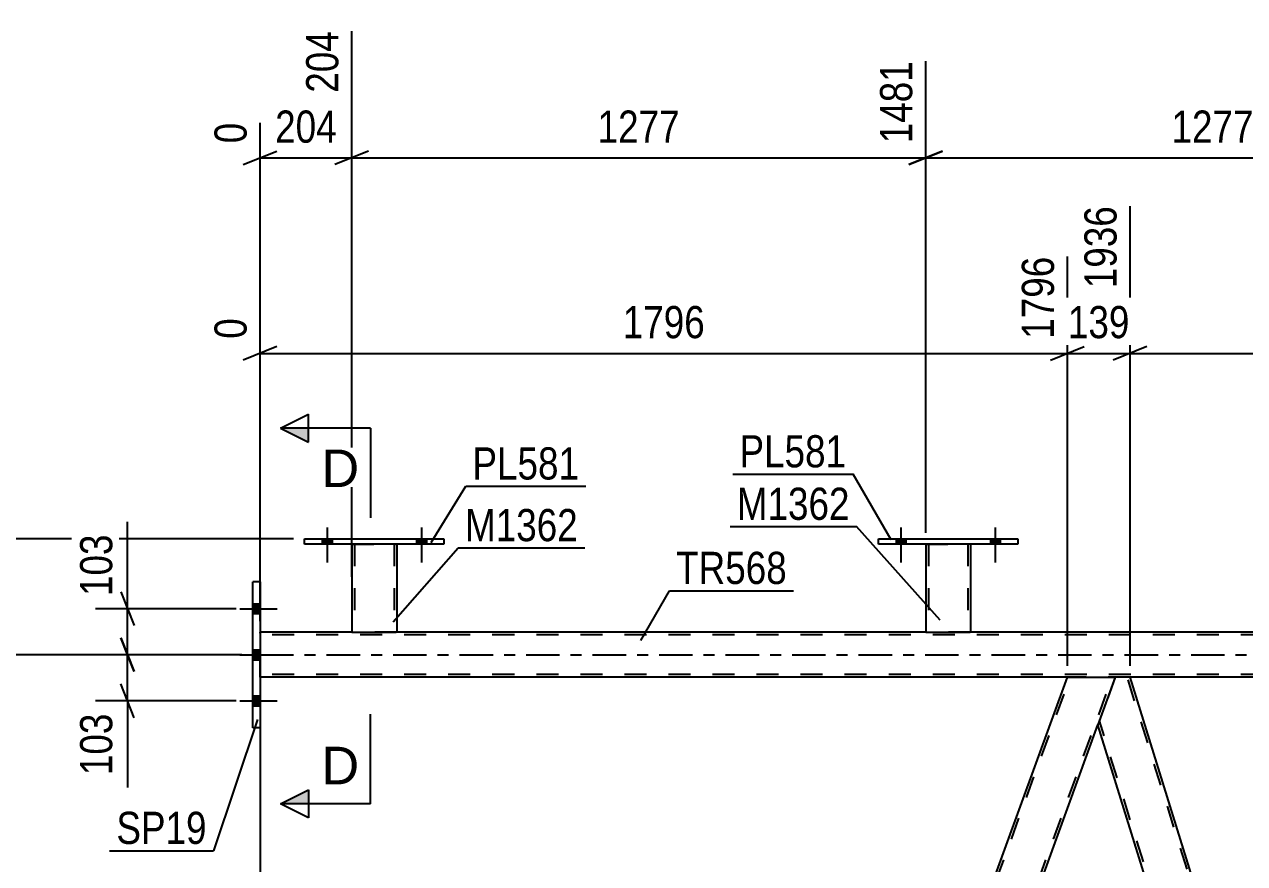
# Model space of a CAD drawing. Header units: millimetres. Extents: x 0 to 841, y 0 to 594.
# Drawn here: x 83.5 to 192.1, y 443.1 to 517.8 of the extents above; entities that cross this region are included whole.
import ezdxf

# ---------------------------------------------------------------- set-up
doc = ezdxf.new("R2010")
doc.units = ezdxf.units.MM
doc.linetypes.add('DXK_LINE_DOT2', pattern=[3.9198, 1.9599, -1.9599])
doc.linetypes.add('DXK_LINE_DOT3', pattern=[5.9187, 2.979, -0.9799, 0.9799, -0.9799])
doc.styles.add('Arial', font='ARIAL.TTF', dxfattribs={"height": 0.2})
doc.styles.add('Arial Narrow', font='ARIALN.TTF', dxfattribs={"height": 0.2})

# ---------------------------------------------------------------- blocks, each defined once
blk = doc.blocks.new('Part-318894736-3388 - 3231')
at = {"color": 2, "linetype": 'Continuous'}
for p, q in [((108.42, 472.04), (120.82, 472.04)), ((108.42, 471.56), (108.42, 472.04)), ((120.82, 471.56), (108.42, 471.56)), ((120.82, 472.04), (120.82, 471.56))]:
    blk.add_line(p, q, dxfattribs=at)
blk = doc.blocks.new('Part-318894736-3345 - 3231')
at = {"color": 2, "linetype": 'Continuous'}
for p, q in [((180.58, 459.71), (179.03, 455.46)), ((181.89, 459.71), (180.58, 459.71)), ((218.17, 343.32), (181.89, 459.71)), ((213.98, 343.32), (179.03, 455.46))]:
    blk.add_line(p, q, dxfattribs=at)
at = {"color": 7, "linetype": 'DXK_LINE_DOT2'}
for p, q in [((218.46, 341.59), (181.64, 459.71)), ((215.74, 338.49), (179.16, 455.83)), ((215.49, 338.49), (213.98, 343.32)), ((218.6, 341.96), (218.17, 343.32)), ((217.33, 338.49), (218.6, 341.96)), ((215.49, 338.49), (217.33, 338.49))]:
    blk.add_line(p, q, dxfattribs=at)
blk = doc.blocks.new('Part-318894736-3320 - 3231')
at = {"color": 2, "linetype": 'Continuous'}
for p, q in [((159.5, 472.04), (171.9, 472.04)), ((159.5, 471.56), (159.5, 472.04)), ((171.9, 471.56), (159.5, 471.56)), ((171.9, 472.04), (171.9, 471.56))]:
    blk.add_line(p, q, dxfattribs=at)
blk = doc.blocks.new('Part-318894736-3382 - 3231')
at = {"color": 2, "linetype": 'Continuous'}
for p, q in [((132.2, 338.49), (176.32, 459.71)), ((176.32, 459.71), (180.58, 459.71)), ((136.46, 338.49), (179.03, 455.46))]:
    blk.add_line(p, q, dxfattribs=at)
at = {"color": 7, "linetype": 'DXK_LINE_DOT2'}
for p, q in [((132.45, 338.49), (176.57, 459.71)), ((136.2, 338.49), (180.32, 459.71)), ((176.57, 459.71), (176.59, 459.71)), ((180.58, 459.71), (179.03, 455.46)), ((136.46, 338.49), (132.2, 338.49))]:
    blk.add_line(p, q, dxfattribs=at)
blk = doc.blocks.new('Part-318894736-3325 - 3231')
at = {"color": 2, "linetype": 'Continuous'}
for p, q in [((163.7, 471.56), (163.7, 463.71)), ((167.7, 471.56), (167.7, 463.71)), ((163.7, 463.71), (167.66, 463.71)), ((167.7, 463.71), (167.66, 463.71))]:
    blk.add_line(p, q, dxfattribs=at)
at = {"color": 7, "linetype": 'DXK_LINE_DOT2'}
for p, q in [((163.7, 471.56), (167.7, 471.56)), ((163.7, 471.56), (163.7, 471.56)), ((163.7, 471.56), (163.7, 471.56)), ((163.94, 471.56), (163.94, 463.71)), ((167.46, 471.56), (167.46, 463.71)), ((167.7, 471.56), (167.7, 471.56)), ((167.7, 471.56), (167.7, 471.56)), ((167.44, 463.71), (167.46, 463.71))]:
    blk.add_line(p, q, dxfattribs=at)
blk = doc.blocks.new('Bolt-318894736-3420 - 3231')
at = {"linetype": 'Continuous'}
for points in [[(109.98, 471.56), (110.86, 471.56), (110.86, 472.04), (109.98, 472.04)], [(118.38, 471.56), (119.26, 471.56), (119.26, 472.04), (118.38, 472.04)]]:
    blk.add_hatch(color=1, dxfattribs=at).paths.add_polyline_path(points)
at = {"color": 1, "linetype": 'Continuous'}
for p, q in [((110.42, 473.04), (110.42, 469.92)), ((118.82, 473.04), (118.82, 469.92)), ((109.98, 472.04), (109.98, 471.56)), ((110.86, 472.04), (110.86, 471.56)), ((118.38, 472.04), (118.38, 471.56)), ((119.26, 472.04), (119.26, 471.56))]:
    blk.add_line(p, q, dxfattribs=at)
blk = doc.blocks.new('Bolt-318894736-3421 - 3231')
at = {"linetype": 'Continuous'}
for points in [[(161.06, 471.56), (161.94, 471.56), (161.94, 472.04), (161.06, 472.04)], [(169.46, 471.56), (170.34, 471.56), (170.34, 472.04), (169.46, 472.04)]]:
    blk.add_hatch(color=1, dxfattribs=at).paths.add_polyline_path(points)
at = {"color": 1, "linetype": 'Continuous'}
for p, q in [((161.5, 473.04), (161.5, 469.92)), ((169.9, 473.04), (169.9, 469.92)), ((161.06, 472.04), (161.06, 471.56)), ((161.94, 472.04), (161.94, 471.56)), ((169.46, 472.04), (169.46, 471.56)), ((170.34, 472.04), (170.34, 471.56))]:
    blk.add_line(p, q, dxfattribs=at)
blk = doc.blocks.new('Bolt-318894736-3422 - 3231')
at = {"linetype": 'Continuous'}
for points in [[(161.06, 471.56), (161.94, 471.56), (161.94, 472.04), (161.06, 472.04)], [(169.46, 471.56), (170.34, 471.56), (170.34, 472.04), (169.46, 472.04)]]:
    blk.add_hatch(color=1, dxfattribs=at).paths.add_polyline_path(points)
at = {"color": 1, "linetype": 'Continuous'}
for p, q in [((161.5, 473.04), (161.5, 469.92)), ((169.9, 473.04), (169.9, 469.92)), ((161.06, 472.04), (161.06, 471.56)), ((161.94, 472.04), (161.94, 471.56)), ((169.46, 472.04), (169.46, 471.56)), ((170.34, 472.04), (170.34, 471.56))]:
    blk.add_line(p, q, dxfattribs=at)
blk = doc.blocks.new('Bolt-318894736-3425 - 3231')
at = {"linetype": 'Continuous'}
for points in [[(109.98, 471.56), (110.86, 471.56), (110.86, 472.04), (109.98, 472.04)], [(118.38, 471.56), (119.26, 471.56), (119.26, 472.04), (118.38, 472.04)]]:
    blk.add_hatch(color=1, dxfattribs=at).paths.add_polyline_path(points)
at = {"color": 1, "linetype": 'Continuous'}
for p, q in [((110.42, 473.04), (110.42, 469.92)), ((118.82, 473.04), (118.82, 469.92)), ((109.98, 472.04), (109.98, 471.56)), ((110.86, 472.04), (110.86, 471.56)), ((118.38, 472.04), (118.38, 471.56)), ((119.26, 472.04), (119.26, 471.56))]:
    blk.add_line(p, q, dxfattribs=at)
blk = doc.blocks.new('Part-318894736-3461 - 3231')
at = {"color": 2, "linetype": 'Continuous'}
for p, q in [((104.46, 468.21), (103.82, 468.21)), ((103.82, 455.21), (103.82, 468.21)), ((104.46, 468.21), (104.46, 455.21)), ((104.46, 455.21), (103.82, 455.21))]:
    blk.add_line(p, q, dxfattribs=at)
blk = doc.blocks.new('Part-318894736-3501 - 3231')
at = {"color": 2, "linetype": 'Continuous'}
for p, q in [((112.62, 471.56), (112.62, 463.71)), ((116.62, 471.56), (116.62, 463.71)), ((112.62, 463.71), (116.58, 463.71)), ((116.62, 463.71), (116.58, 463.71))]:
    blk.add_line(p, q, dxfattribs=at)
at = {"color": 7, "linetype": 'DXK_LINE_DOT2'}
for p, q in [((112.62, 471.56), (116.62, 471.56)), ((112.62, 471.56), (112.62, 471.56)), ((112.62, 471.56), (112.62, 471.56)), ((112.86, 471.56), (112.86, 463.71)), ((116.38, 471.56), (116.38, 463.71)), ((116.62, 471.56), (116.62, 471.56)), ((116.62, 471.56), (116.62, 471.56)), ((116.36, 463.71), (116.38, 463.71))]:
    blk.add_line(p, q, dxfattribs=at)
blk = doc.blocks.new('Part-318894736-3655 - 3231')
at = {"color": 2, "linetype": 'Continuous'}
for p, q in [((112.61, 463.71), (104.46, 463.71)), ((163.7, 463.71), (116.62, 463.71)), ((214.78, 463.71), (167.7, 463.71)), ((176.32, 459.71), (104.46, 459.71)), ((261.45, 459.71), (181.89, 459.71))]:
    blk.add_line(p, q, dxfattribs=at)
at = {"color": 7, "linetype": 'DXK_LINE_DOT2'}
for p, q in [((104.46, 459.71), (104.46, 463.71)), ((699.38, 463.47), (104.46, 463.47)), ((116.62, 463.71), (112.61, 463.71)), ((167.7, 463.71), (163.7, 463.71)), ((699.38, 459.95), (104.46, 459.95)), ((181.89, 459.71), (176.32, 459.71))]:
    blk.add_line(p, q, dxfattribs=at)
at = {"color": 7, "linetype": 'DXK_LINE_DOT3'}
blk.add_line((104.46, 461.71), (699.38, 461.71), dxfattribs=at)
blk = doc.blocks.new('Bolt-318894736-3570 - 3231')
at = {"linetype": 'Continuous'}
for points in [[(104.46, 465.37), (104.46, 466.25), (103.82, 466.25), (103.82, 465.37)], [(104.46, 465.37), (104.46, 466.25), (103.82, 466.25), (103.82, 465.37)], [(104.46, 465.37), (104.46, 466.25), (103.82, 466.25), (103.82, 465.37)], [(104.46, 461.27), (104.46, 462.15), (103.82, 462.15), (103.82, 461.27)], [(104.46, 461.27), (104.46, 462.15), (103.82, 462.15), (103.82, 461.27)], [(104.46, 457.17), (104.46, 458.05), (103.82, 458.05), (103.82, 457.17)], [(104.46, 457.17), (104.46, 458.05), (103.82, 458.05), (103.82, 457.17)], [(104.46, 457.17), (104.46, 458.05), (103.82, 458.05), (103.82, 457.17)]]:
    blk.add_hatch(color=1, dxfattribs=at).paths.add_polyline_path(points)
at = {"color": 1, "linetype": 'Continuous'}
for p, q in [((103.82, 466.25), (104.46, 466.25)), ((103.82, 466.25), (104.46, 466.25)), ((103.82, 466.25), (104.46, 466.25)), ((102.66, 465.81), (105.98, 465.81)), ((102.66, 465.81), (105.98, 465.81)), ((102.66, 465.81), (105.98, 465.81)), ((103.82, 465.37), (104.46, 465.37)), ((103.82, 465.37), (104.46, 465.37)), ((103.82, 465.37), (104.46, 465.37)), ((102.66, 461.71), (105.98, 461.71)), ((102.66, 461.71), (105.98, 461.71)), ((103.82, 462.15), (104.46, 462.15)), ((103.82, 462.15), (104.46, 462.15)), ((103.82, 461.27), (104.46, 461.27)), ((103.82, 461.27), (104.46, 461.27)), ((102.66, 457.61), (105.98, 457.61)), ((102.66, 457.61), (105.98, 457.61)), ((102.66, 457.61), (105.98, 457.61)), ((103.82, 458.05), (104.46, 458.05)), ((103.82, 458.05), (104.46, 458.05)), ((103.82, 458.05), (104.46, 458.05)), ((103.82, 457.17), (104.46, 457.17)), ((103.82, 457.17), (104.46, 457.17)), ((103.82, 457.17), (104.46, 457.17))]:
    blk.add_line(p, q, dxfattribs=at)
blk = doc.blocks.new('StraightDimension-318894736-4098 - 3231')
at = {"color": 7, "linetype": 'Continuous'}
for p, q in [((104.46, 458.71), (104.46, 400.21)), ((86.04, 339.49), (86.04, 405.46)), ((87.54, 403.21), (84.54, 402.01)), ((102.96, 402.01), (105.96, 403.21)), ((86.04, 402.61), (104.46, 402.61))]:
    blk.add_line(p, q, dxfattribs=at)
at = {"color": 0}
blk.add_wipeout([(99.51, 403.36), (99.51, 407.56), (91, 407.56), (91, 403.36)], dxfattribs=at)
at = {"color": 3, "style": 'Arial Narrow'}
blk.add_text('1151', height=2.863, dxfattribs=at).set_placement((91.6, 403.96))
blk = doc.blocks.new('StraightDimension-318894736-3991 - 3231')
at = {"color": 7, "linetype": 'Continuous'}
blk.add_line((107.42, 472.04), (56.92, 472.04), dxfattribs=at)
blk = doc.blocks.new('StraightDimension-318894736-3960 - 3231')
at = {"color": 7, "linetype": 'Continuous'}
for p, q in [((163.7, 472.56), (163.7, 514.55)), ((214.78, 472.56), (214.78, 514.55)), ((165.2, 506.54), (162.2, 505.34)), ((213.28, 505.34), (216.28, 506.54)), ((163.7, 505.94), (214.78, 505.94))]:
    blk.add_line(p, q, dxfattribs=at)
at = {"color": 0}
blk.add_wipeout([(193.49, 506.69), (193.49, 510.89), (184.98, 510.89), (184.98, 506.69)], dxfattribs=at)
at = {"color": 3, "style": 'Arial Narrow'}
blk.add_text('1277', height=2.863, dxfattribs=at).set_placement((185.58, 507.29))
at = {"color": 0, "linetype": 'Continuous'}
blk.add_wipeout([(214.18, 515.15), (209.98, 515.15), (209.98, 506.64), (214.18, 506.64)], dxfattribs=at)
at = {"color": 3, "linetype": 'Continuous', "style": 'Arial Narrow'}
blk.add_text('2758', height=2.863, rotation=90.0002, dxfattribs=at).set_placement((213.58, 507.24))
blk = doc.blocks.new('StraightDimension-318894736-14820 - 3231')
at = {"color": 7, "linetype": 'Continuous'}
for p, q in [((176.32, 460.71), (176.32, 497.15)), ((104.46, 464.71), (104.46, 491.66)), ((105.96, 489.14), (102.96, 487.94)), ((174.82, 487.94), (177.82, 489.14)), ((104.46, 488.54), (176.32, 488.54))]:
    blk.add_line(p, q, dxfattribs=at)
at = {"color": 0}
blk.add_wipeout([(144.65, 489.29), (144.65, 493.49), (136.14, 493.49), (136.14, 489.29)], dxfattribs=at)
at = {"color": 3, "style": 'Arial Narrow'}
blk.add_text('1796', height=2.863, dxfattribs=at).set_placement((136.74, 489.89))
at = {"color": 0, "linetype": 'Continuous'}
for points in [[(175.72, 497.75), (171.52, 497.75), (171.52, 489.24), (175.72, 489.24)], [(103.86, 492.26), (99.66, 492.26), (99.66, 489.24), (103.86, 489.24)]]:
    blk.add_wipeout(points, dxfattribs=at)
at = {"color": 3, "linetype": 'Continuous', "style": 'Arial Narrow'}
for s, height, p in [('1796', 2.863, (175.12, 489.84)), ('0', 2.86, (103.26, 489.84))]:
    blk.add_text(s, height=height, rotation=90.0002, dxfattribs=at).set_placement(p)
blk = doc.blocks.new('StraightDimension-318894736-3970 - 3231')
at = {"color": 7, "linetype": 'Continuous'}
for p, q in [((112.62, 468.64), (112.62, 517.22)), ((163.7, 472.56), (163.7, 514.55)), ((114.12, 506.54), (111.12, 505.34)), ((162.2, 505.34), (165.2, 506.54)), ((112.62, 505.94), (163.7, 505.94))]:
    blk.add_line(p, q, dxfattribs=at)
at = {"color": 0}
blk.add_wipeout([(142.41, 506.69), (142.41, 510.89), (133.9, 510.89), (133.9, 506.69)], dxfattribs=at)
at = {"color": 3, "style": 'Arial Narrow'}
blk.add_text('1277', height=2.863, dxfattribs=at).set_placement((134.5, 507.29))
at = {"color": 0, "linetype": 'Continuous'}
blk.add_wipeout([(163.1, 515.15), (158.9, 515.15), (158.9, 506.64), (163.1, 506.64)], dxfattribs=at)
at = {"color": 3, "linetype": 'Continuous', "style": 'Arial Narrow'}
blk.add_text('1481', height=2.863, rotation=90.0002, dxfattribs=at).set_placement((162.5, 507.24))
blk = doc.blocks.new('StraightDimension-318894736-3980 - 3231')
at = {"color": 7, "linetype": 'Continuous'}
for p, q in [((112.62, 468.64), (112.62, 517.22)), ((104.46, 464.71), (104.46, 509.06)), ((102.96, 505.34), (105.96, 506.54)), ((114.12, 506.54), (111.12, 505.34)), ((104.46, 505.94), (112.62, 505.94))]:
    blk.add_line(p, q, dxfattribs=at)
at = {"color": 0}
blk.add_wipeout([(111.88, 506.69), (111.88, 510.89), (105.2, 510.89), (105.2, 506.69)], dxfattribs=at)
at = {"color": 0, "linetype": 'Continuous'}
blk.add_wipeout([(103.86, 509.66), (99.66, 509.66), (99.66, 506.64), (103.86, 506.64)], dxfattribs=at)
at = {"color": 3, "style": 'Arial Narrow'}
blk.add_text('204', height=2.863, dxfattribs=at).set_placement((105.8, 507.29))
at = {"color": 3, "linetype": 'Continuous', "style": 'Arial Narrow'}
blk.add_text('0', height=2.86, rotation=90.0002, dxfattribs=at).set_placement((103.26, 507.24))
at = {"color": 0, "linetype": 'Continuous'}
blk.add_wipeout([(112.02, 517.82), (107.82, 517.82), (107.82, 511.14), (112.02, 511.14)], dxfattribs=at)
at = {"color": 3, "linetype": 'Continuous', "style": 'Arial Narrow'}
blk.add_text('204', height=2.863, rotation=90.0002, dxfattribs=at).set_placement((111.42, 511.74))
blk = doc.blocks.new('StraightDimension-318894736-4039 - 3231')
at = {"color": 7, "linetype": 'Continuous'}
for p, q in [((92.05, 463.21), (93.25, 460.21)), ((102.32, 461.71), (89.8, 461.71)), ((92.65, 457.61), (92.65, 461.71)), ((93.25, 456.11), (92.05, 459.11)), ((102.32, 457.61), (89.8, 457.61)), ((92.65, 457.61), (92.65, 449.88)), ((92.65, 457.61), (92.65, 449.88))]:
    blk.add_line(p, q, dxfattribs=at)
at = {"color": 0}
blk.add_wipeout([(91.9, 457.09), (87.7, 457.09), (87.7, 450.4), (91.9, 450.4)], dxfattribs=at)
at = {"color": 3, "style": 'Arial Narrow'}
blk.add_text('103', height=2.863, rotation=90.0002, dxfattribs=at).set_placement((91.3, 451))
blk = doc.blocks.new('StraightDimension-318894736-4049 - 3231')
at = {"color": 7, "linetype": 'Continuous'}
for p, q in [((92.65, 465.81), (92.65, 473.55)), ((92.65, 465.81), (92.65, 473.55)), ((92.05, 467.31), (93.25, 464.31)), ((102.32, 465.81), (89.8, 465.81)), ((92.65, 461.71), (92.65, 465.81)), ((93.25, 460.21), (92.05, 463.21)), ((102.32, 461.71), (89.8, 461.71))]:
    blk.add_line(p, q, dxfattribs=at)
at = {"color": 0}
blk.add_wipeout([(91.9, 473.02), (87.7, 473.02), (87.7, 466.34), (91.9, 466.34)], dxfattribs=at)
at = {"color": 3, "style": 'Arial Narrow'}
blk.add_text('103', height=2.863, rotation=90.0002, dxfattribs=at).set_placement((91.3, 466.94))
blk = doc.blocks.new('StraightDimension-318894736-4109 - 3231')
at = {"color": 7, "linetype": 'Continuous'}
for p, q in [((69.51, 460.21), (68.31, 463.21)), ((102.82, 461.71), (66.06, 461.71)), ((68.91, 335.85), (68.91, 461.71)), ((68.31, 337.35), (69.51, 334.35)), ((84.4, 335.85), (66.06, 335.85))]:
    blk.add_line(p, q, dxfattribs=at)
at = {"color": 0}
blk.add_wipeout([(68.16, 403.04), (63.96, 403.04), (63.96, 394.53), (68.16, 394.53)], dxfattribs=at)
at = {"color": 3, "style": 'Arial Narrow'}
blk.add_text('3146', height=2.863, rotation=90.0002, dxfattribs=at).set_placement((67.56, 395.13))
blk = doc.blocks.new('StraightDimension-318894736-14818 - 3231')
at = {"color": 7, "linetype": 'Continuous'}
for p, q in [((181.89, 460.71), (181.89, 501.65)), ((261.45, 460.71), (261.45, 497.15)), ((183.39, 489.14), (180.39, 487.94)), ((259.95, 487.94), (262.95, 489.14)), ((181.89, 488.54), (261.45, 488.54))]:
    blk.add_line(p, q, dxfattribs=at)
at = {"color": 0}
blk.add_wipeout([(225.93, 489.29), (225.93, 493.49), (217.42, 493.49), (217.42, 489.29)], dxfattribs=at)
at = {"color": 3, "style": 'Arial Narrow'}
blk.add_text('1989', height=2.863, dxfattribs=at).set_placement((218.02, 489.89))
at = {"color": 0, "linetype": 'Continuous'}
blk.add_wipeout([(260.85, 497.75), (256.65, 497.75), (256.65, 489.24), (260.85, 489.24)], dxfattribs=at)
at = {"color": 3, "linetype": 'Continuous', "style": 'Arial Narrow'}
blk.add_text('3925', height=2.863, rotation=90.0002, dxfattribs=at).set_placement((260.25, 489.84))
blk = doc.blocks.new('StraightDimension-318894736-14819 - 3231')
at = {"color": 7, "linetype": 'Continuous'}
for p, q in [((181.89, 460.71), (181.89, 501.65)), ((176.32, 460.71), (176.32, 497.15)), ((174.82, 487.94), (177.82, 489.14)), ((183.39, 489.14), (180.39, 487.94)), ((176.32, 488.54), (181.89, 488.54))]:
    blk.add_line(p, q, dxfattribs=at)
at = {"color": 0}
blk.add_wipeout([(182.45, 489.29), (182.45, 493.49), (175.76, 493.49), (175.76, 489.29)], dxfattribs=at)
at = {"color": 3, "style": 'Arial Narrow'}
blk.add_text('139', height=2.863, dxfattribs=at).set_placement((176.36, 489.89))
at = {"color": 0, "linetype": 'Continuous'}
blk.add_wipeout([(181.29, 502.25), (177.09, 502.25), (177.09, 493.74), (181.29, 493.74)], dxfattribs=at)
at = {"color": 3, "linetype": 'Continuous', "style": 'Arial Narrow'}
blk.add_text('1936', height=2.863, rotation=90.0002, dxfattribs=at).set_placement((180.69, 494.34))
blk = doc.blocks.new('Mark-318894736-3316 - 3231')
at = {"color": 30, "linetype": 'Continuous'}
for p in [(146.53, 477.79), (160.63, 471.93)]:
    blk.add_line(p, (157.24, 477.79), dxfattribs=at)
at = {"color": 0}
blk.add_wipeout([(156.64, 478.39), (156.64, 481.39), (147.13, 481.39), (147.13, 478.39)], dxfattribs=at)
blk.add_wipeout([(156.64, 478.39), (156.64, 481.39), (147.13, 481.39), (147.13, 478.39)], dxfattribs=at)
at = {"color": 3, "style": 'Arial Narrow'}
blk.add_text('PL581', height=2.863, dxfattribs=at).set_placement((147.13, 478.39))
blk = doc.blocks.new('Mark-318894736-3321 - 3231')
at = {"color": 30, "linetype": 'Continuous'}
for p in [(146.29, 473.12), (165, 464.8)]:
    blk.add_line(p, (157.54, 473.12), dxfattribs=at)
at = {"color": 0}
blk.add_wipeout([(156.94, 473.72), (156.94, 476.72), (146.89, 476.72), (146.89, 473.72)], dxfattribs=at)
blk.add_wipeout([(156.94, 473.72), (156.94, 476.72), (146.89, 476.72), (146.89, 473.72)], dxfattribs=at)
at = {"color": 3, "style": 'Arial Narrow'}
blk.add_text('M1362', height=2.863, dxfattribs=at).set_placement((146.89, 473.72))
blk = doc.blocks.new('Mark-318894736-3384 - 3231')
at = {"color": 30, "linetype": 'Continuous'}
for p, q in [((119.69, 471.71), (122.76, 476.71)), ((122.76, 476.71), (133.46, 476.71))]:
    blk.add_line(p, q, dxfattribs=at)
at = {"color": 0}
blk.add_wipeout([(132.86, 477.31), (132.86, 480.31), (123.36, 480.31), (123.36, 477.31)], dxfattribs=at)
blk.add_wipeout([(132.86, 477.31), (132.86, 480.31), (123.36, 480.31), (123.36, 477.31)], dxfattribs=at)
at = {"color": 3, "style": 'Arial Narrow'}
blk.add_text('PL581', height=2.863, dxfattribs=at).set_placement((123.36, 477.31))
blk = doc.blocks.new('Mark-318894736-3457 - 3231')
at = {"color": 30, "linetype": 'Continuous'}
for p in [(104.22, 455.95), (91.07, 444.27)]:
    blk.add_line(p, (100.31, 444.27), dxfattribs=at)
at = {"color": 0}
blk.add_wipeout([(99.71, 444.87), (99.71, 447.87), (91.67, 447.87), (91.67, 444.87)], dxfattribs=at)
blk.add_wipeout([(99.71, 444.87), (99.71, 447.87), (91.67, 447.87), (91.67, 444.87)], dxfattribs=at)
at = {"color": 3, "style": 'Arial Narrow'}
blk.add_text('SP19', height=2.863, dxfattribs=at).set_placement((91.67, 444.87))
blk = doc.blocks.new('Mark-318894736-3497 - 3231')
at = {"color": 30, "linetype": 'Continuous'}
for p, q in [((116.3, 464.64), (122.1, 471.22)), ((122.1, 471.22), (133.35, 471.22))]:
    blk.add_line(p, q, dxfattribs=at)
at = {"color": 0}
blk.add_wipeout([(132.75, 471.82), (132.75, 474.82), (122.7, 474.82), (122.7, 471.82)], dxfattribs=at)
blk.add_wipeout([(132.75, 471.82), (132.75, 474.82), (122.7, 474.82), (122.7, 471.82)], dxfattribs=at)
at = {"color": 3, "style": 'Arial Narrow'}
blk.add_text('M1362', height=2.863, dxfattribs=at).set_placement((122.7, 471.82))
blk = doc.blocks.new('Mark-318894736-3651 - 3231')
at = {"color": 30, "linetype": 'Continuous'}
for p, q in [((138.36, 462.98), (140.89, 467.41)), ((140.89, 467.41), (151.95, 467.41))]:
    blk.add_line(p, q, dxfattribs=at)
at = {"color": 0}
blk.add_wipeout([(151.35, 468.01), (151.35, 471.01), (141.49, 471.01), (141.49, 468.01)], dxfattribs=at)
blk.add_wipeout([(151.35, 468.01), (151.35, 471.01), (141.49, 471.01), (141.49, 468.01)], dxfattribs=at)
at = {"color": 3, "style": 'Arial Narrow'}
blk.add_text('TR568', height=2.863, dxfattribs=at).set_placement((141.49, 468.01))
blk = doc.blocks.new('SectionMark-318894736-4695 - 3231')
at = {"linetype": 'Continuous'}
for points in [[(108.78, 481.89), (108.78, 480.64), (106.28, 481.89)], [(108.78, 449.68), (108.78, 448.43), (106.28, 448.43)]]:
    blk.add_hatch(color=6, dxfattribs=at).paths.add_polyline_path(points)
at = {"color": 6, "linetype": 'Continuous'}
for p, q in [((106.28, 481.89), (108.78, 483.14)), ((108.78, 480.64), (108.78, 483.14)), ((114.28, 481.89), (106.28, 481.89)), ((106.28, 481.89), (108.78, 480.64)), ((114.28, 481.89), (114.28, 473.89)), ((114.28, 448.43), (114.28, 456.43)), ((106.28, 448.43), (108.78, 449.68)), ((108.78, 449.68), (108.78, 447.18)), ((114.28, 448.43), (106.28, 448.43)), ((108.78, 447.18), (106.28, 448.43))]:
    blk.add_line(p, q, dxfattribs=at)
at = {"color": 0, "linetype": 'Continuous'}
for points in [[(113.28, 476.64), (113.28, 480.14), (109.91, 480.14), (109.91, 476.64)], [(113.28, 450.18), (113.28, 453.68), (109.91, 453.68), (109.91, 450.18)]]:
    blk.add_wipeout(points, dxfattribs=at)
at = {"color": 3, "linetype": 'Continuous', "style": 'Arial'}
for p in [(109.91, 476.64), (109.91, 450.18)]:
    blk.add_text('D', height=3.34, dxfattribs=at).set_placement(p)

msp = doc.modelspace()

# ---------------------------------------------------------------- block references
for name in ['Bolt-318894736-3420 - 3231', 'Bolt-318894736-3425 - 3231', 'Bolt-318894736-3421 - 3231', 'Bolt-318894736-3422 - 3231', 'Part-318894736-3388 - 3231', 'Part-318894736-3501 - 3231', 'Part-318894736-3320 - 3231', 'Part-318894736-3325 - 3231', 'Part-318894736-3461 - 3231', 'Bolt-318894736-3570 - 3231', 'Part-318894736-3655 - 3231', 'Part-318894736-3382 - 3231', 'Part-318894736-3345 - 3231']:
    msp.add_blockref(name, (0, 0))

# ---------------------------------------------------------------- next in the draw order: block references
msp.add_blockref('StraightDimension-318894736-4098 - 3231', (0, 0))

# ---------------------------------------------------------------- next in the draw order: block references
msp.add_blockref('StraightDimension-318894736-3991 - 3231', (0, 0))

# ---------------------------------------------------------------- next in the draw order: block references
msp.add_blockref('StraightDimension-318894736-3960 - 3231', (0, 0))

# ---------------------------------------------------------------- next in the draw order: block references
for name in ['StraightDimension-318894736-14818 - 3231', 'StraightDimension-318894736-14820 - 3231']:
    msp.add_blockref(name, (0, 0))

# ---------------------------------------------------------------- next in the draw order: block references
for name in ['StraightDimension-318894736-3970 - 3231', 'StraightDimension-318894736-14819 - 3231', 'StraightDimension-318894736-4039 - 3231']:
    msp.add_blockref(name, (0, 0))

# ---------------------------------------------------------------- next in the draw order: block references
for name in ['StraightDimension-318894736-3980 - 3231', 'Mark-318894736-3316 - 3231', 'Mark-318894736-3384 - 3231']:
    msp.add_blockref(name, (0, 0))

# ---------------------------------------------------------------- next in the draw order: block references
for name in ['SectionMark-318894736-4695 - 3231', 'Mark-318894736-3321 - 3231', 'Mark-318894736-3497 - 3231', 'StraightDimension-318894736-4049 - 3231']:
    msp.add_blockref(name, (0, 0))

# ---------------------------------------------------------------- next in the draw order: block references
for name in ['Mark-318894736-3651 - 3231', 'StraightDimension-318894736-4109 - 3231']:
    msp.add_blockref(name, (0, 0))

# ---------------------------------------------------------------- next in the draw order: block references
msp.add_blockref('Mark-318894736-3457 - 3231', (0, 0))

doc.saveas('drawing.dxf')
